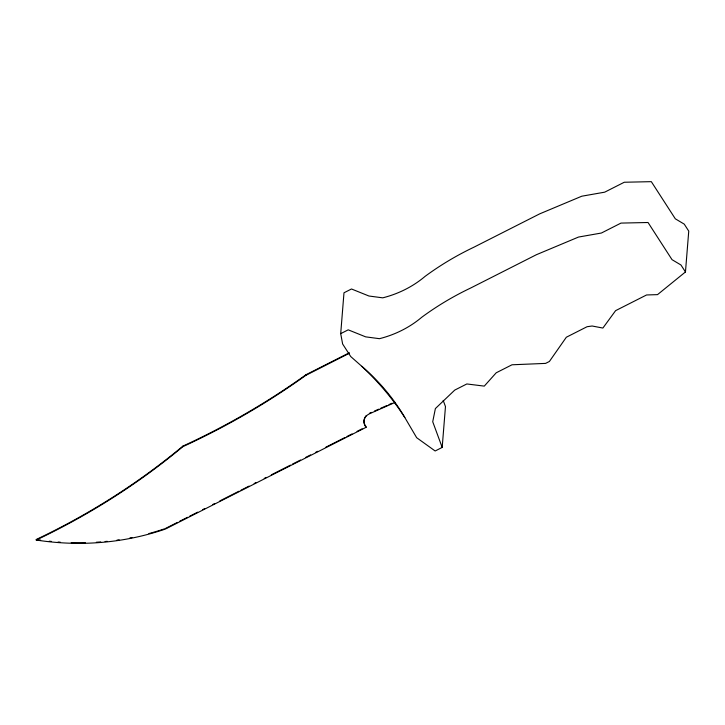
<?xml version="1.0" encoding="UTF-8"?>
<svg xmlns="http://www.w3.org/2000/svg" width="725" height="725" viewBox="0 0 725 725"><rect width="100%" height="100%" fill="white"/><g stroke="black" fill="none" stroke-linecap="round" stroke-linejoin="round"><path stroke-width="1.09" d="M395.107 402.411L369.36 413.839A10.005 8.945 4.6 0 0 366.098 427.315L165.3 529.087A244.642 218.742 4.6 0 1 36.25 540.016L36.295 539.472A706.567 631.774 4.6 0 0 182.917 446.102A748.735 669.483 4.6 0 0 305.959 374.752L349.332 352.767M36.25 540.016A706.567 631.774 4.6 0 0 182.872 446.645L182.917 446.102M182.872 446.645A748.735 669.483 4.6 0 0 305.914 375.296L305.959 374.752M340.705 333.636L343.985 292.782L351.489 288.985L368.952 296.017L382.746 297.839A104.173 93.153 4.6 0 0 425.077 276.379A300.975 269.12 4.6 0 1 473.969 247.171L539.681 213.866L581.794 196.203L604.686 192.17L624.279 182.247L651.322 181.658L675.31 218.805L684.246 224.134L688.75 231.112L685.46 271.957L657.521 294.631L646.564 294.966L615.597 310.653L602.883 328.053L592.117 326.005L587.069 326.721L566.334 337.234L549.396 361.476L545.608 363.397L512.013 364.784L496.217 372.786L484.273 386.117L466.837 383.96L454.747 390.086L435.381 408.574L432.725 421.742L442.187 447.425L435.154 450.986L416.667 437.701L404.822 417.528A288.151 257.647 4.6 0 0 361.793 366.306L350.746 356.564L342.626 343.985L340.705 333.636L348.208 329.83L365.672 336.862L379.456 338.684A104.173 93.153 4.6 0 0 421.787 317.233A300.975 269.12 4.6 0 1 470.679 288.015L536.391 254.711L578.514 237.057L601.406 233.024L620.99 223.092L648.041 222.502L672.021 259.659L680.956 264.987L685.46 271.957M366.098 427.315L366.143 426.771A10.005 8.945 4.6 0 1 366.043 415.751M442.187 447.425L445.467 406.58L443.202 400.417M305.914 375.296L349.287 353.311M165.345 528.534L177.453 522.399M179.474 521.375L187.539 517.287M189.56 516.263L197.635 512.176M202.683 509.612L204.695 508.597M212.769 504.5L214.79 503.476M219.829 500.921L239.005 491.206M241.026 490.182L249.092 486.094M254.14 483.539L256.161 482.515M264.235 478.418L266.247 477.394M271.295 474.839L290.471 465.124M292.483 464.1L300.558 460.013M305.606 457.457L310.644 454.892M315.692 452.337L317.713 451.312M325.788 447.225L344.955 437.51M346.976 436.486L352.015 433.931M357.062 431.375L362.11 428.81M369.406 413.295L371.463 412.38M374.553 411.002L378.677 409.181M380.734 408.266L386.914 405.52M388.972 404.604L392.062 403.236M164.33 528.888A244.642 218.742 4.6 0 1 156.12 531.507M155.087 531.815A244.642 218.742 4.6 0 1 148.852 533.582M131.986 537.542A244.642 218.742 4.6 0 1 129.857 537.968M119.136 539.799A244.642 218.742 4.6 0 1 116.979 540.116M107.237 541.321A244.642 218.742 4.6 0 1 105.062 541.539M100.712 541.919A244.642 218.742 4.6 0 1 96.352 542.237M85.423 542.726A244.642 218.742 4.6 0 1 71.186 542.699M60.238 542.173A244.642 218.742 4.6 0 1 58.054 542.01M51.502 541.43A244.642 218.742 4.6 0 1 49.327 541.203M40.627 540.125A244.642 218.742 4.6 0 1 36.295 539.472M361.793 366.306A216.748 193.811 4.6 0 1 404.822 417.528"/></g></svg>
